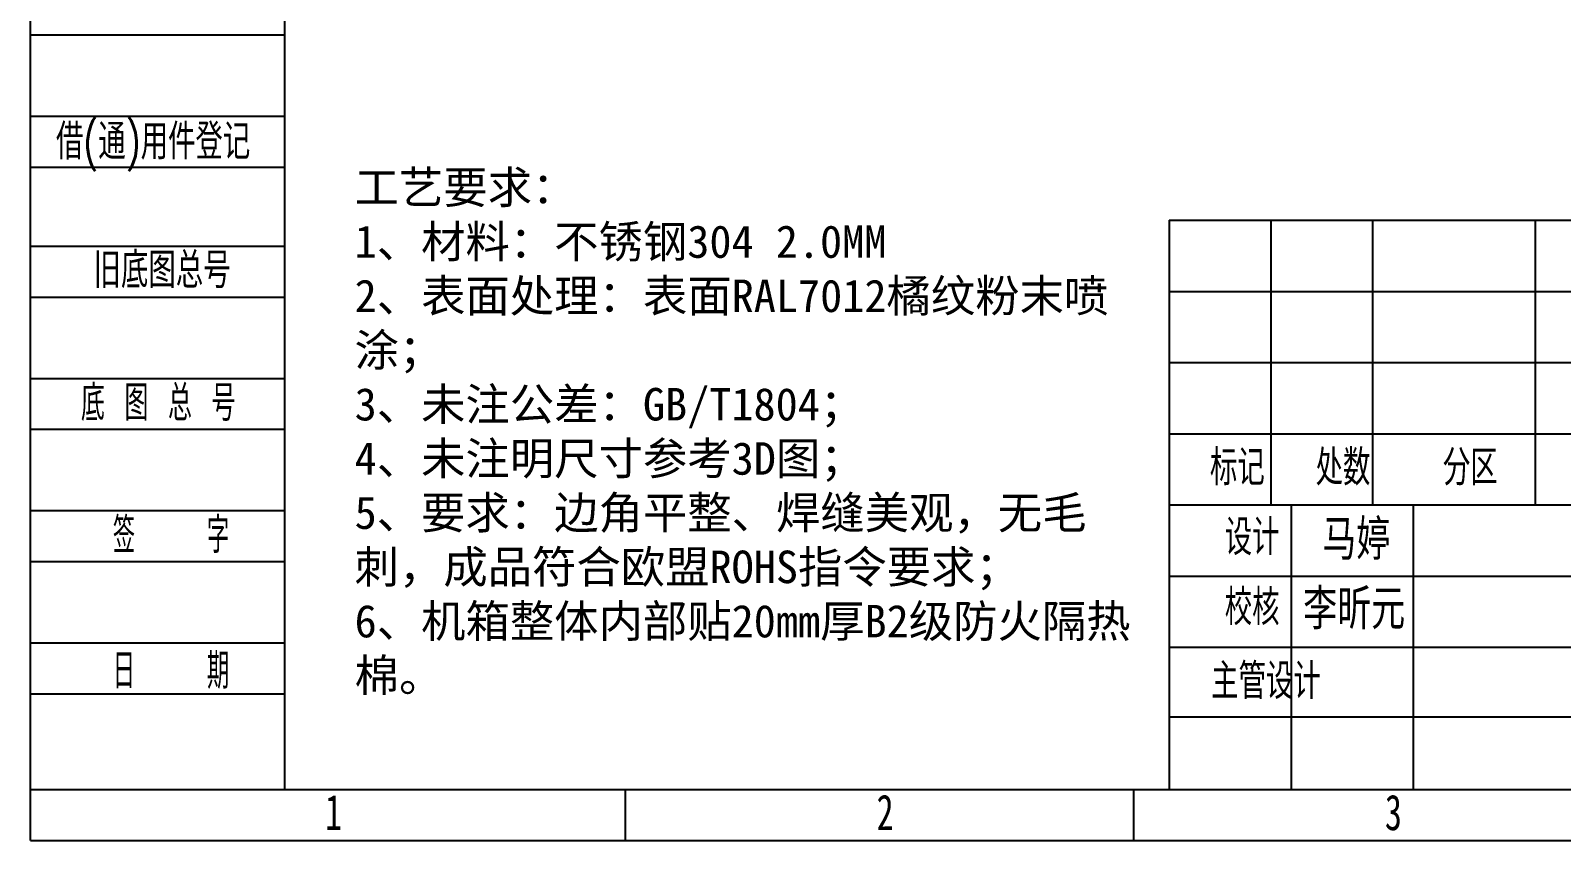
# Model space of a CAD drawing. Header units: millimetres. Extents: x -14348 to 6039, y -1826 to 2921.
# Drawn here: x 2197 to 2874, y 1967 to 2325 of the extents above; entities that cross this region are included whole.
import ezdxf

# ---------------------------------------------------------------- set-up
doc = ezdxf.new("R2010")
doc.units = ezdxf.units.MM
doc.layers.add('图框', color=7, linetype='Continuous')
doc.layers.add('文字层', color=3, linetype='Continuous', lineweight=25)
doc.styles.add('SLDTEXTSTYLE0', font='TXT', dxfattribs={"width": 0.7, "bigfont": 'bigfont'})
doc.styles.add('SLDTEXTSTYLE2', font='TXT', dxfattribs={"width": 0.614286, "bigfont": 'bigfont'})
doc.styles.add('SLDTEXTSTYLE4', font='TXT', dxfattribs={"width": 0.566667, "bigfont": 'bigfont'})
doc.styles.add('SLDTEXTSTYLE5', font='TXT', dxfattribs={"width": 0.7})

msp = doc.modelspace()

# ---------------------------------------------------------------- linework, layer by layer
at = {"layer": '图框'}
for p, q in [((2197.389, 1967.469), (2197.389, 2911.29)), ((2197.389, 2323.517), (2309.748, 2323.517)), ((2197.389, 2287.562), (2309.748, 2287.562)), ((2197.389, 2265.09), (2309.748, 2265.09)), ((2197.389, 2230.076), (2309.748, 2230.076)), ((2197.389, 2207.604), (2309.748, 2207.604)), ((2700.76, 2210.166), (3060.31, 2210.166)), ((2700.76, 2178.705), (3060.31, 2178.705)), ((2197.389, 2171.649), (2309.748, 2171.649)), ((2197.389, 2149.177), (2309.748, 2149.177)), ((2197.389, 2113.222), (2309.748, 2113.222)), ((2197.389, 2090.75), (2309.748, 2090.75)), ((2197.389, 2054.795), (2309.748, 2054.795)), ((2197.389, 2032.323), (2309.748, 2032.323)), ((2197.389, 1989.941), (2309.748, 1989.941)), ((2460.31, 1967.469), (2460.31, 1989.941)), ((2685.029, 1967.469), (2685.029, 1989.941)), ((2197.389, 1967.469), (3532.22, 1967.469))]:
    msp.add_line(p, q, dxfattribs=at)
at = {"layer": '图框', "linetype": 'Continuous', "lineweight": 25}
msp.add_line((2309.748, 1989.941), (2309.748, 2888.818), dxfattribs=at)
at = {"layer": '图框', "lineweight": 25}
for p, q in [((2700.76, 2241.627), (2700.76, 1989.941)), ((2700.76, 2241.627), (3509.748, 2241.627)), ((2745.703, 2241.627), (2745.703, 2115.784)), ((2790.647, 2241.627), (2790.647, 2115.784)), ((2862.557, 2241.627), (2862.557, 2115.784)), ((2700.76, 2147.245), (3060.31, 2147.245)), ((2700.76, 2115.784), (3060.31, 2115.784)), ((2754.692, 2115.784), (2754.692, 1989.941)), ((2808.625, 2115.784), (2808.625, 1989.941)), ((2700.76, 2084.323), (3060.31, 2084.323)), ((2700.76, 2052.863), (3060.31, 2052.863)), ((2700.76, 2022.148), (3060.31, 2022.148)), ((2309.748, 1989.941), (3509.748, 1989.941))]:
    msp.add_line(p, q, dxfattribs=at)

# ---------------------------------------------------------------- texts
at = {"layer": '图框'}
for s, insert, char_height, attachment_point, style in [('借(通)用件登记', (2208.607, 2284.2), 15.7303, 1, 'SLDTEXTSTYLE0'), ('旧底图总号', (2225.227, 2227.352), 15.7303, 1, 'SLDTEXTSTYLE0'), ('底 图 总 号', (2219.623, 2168.663), 15.7303, 1, 'SLDTEXTSTYLE2'), ('标记', (2730.86, 2140.131), 15.7303, 2, 'SLDTEXTSTYLE0'), ('处数', (2777.556, 2140.131), 15.7303, 2, 'SLDTEXTSTYLE0'), ('分区', (2833.832, 2140.131), 15.7303, 2, 'SLDTEXTSTYLE0'), ('签    字', (2259.455, 2110.227), 15.7303, 2, 'SLDTEXTSTYLE4'), ('设计', (2737.375, 2109.304), 15.7303, 2, 'SLDTEXTSTYLE0'), ('{\\fSimSun|b0|i0|c134|p2;马婷}', (2783.412, 2108.911), 15.73034, 2, 'SLDTEXTSTYLE0'), ('校核', (2737.375, 2078.386), 15.7303, 2, 'SLDTEXTSTYLE0'), ('日    期', (2259.455, 2050.227), 15.7303, 2, 'SLDTEXTSTYLE4'), ('主管设计', (2743.484, 2045.668), 15.7303, 2, 'SLDTEXTSTYLE0'), ('1', (2331.296, 1987.721), 15.73, 2, 'SLDTEXTSTYLE5'), ('2', (2575.117, 1987.721), 15.73, 2, 'SLDTEXTSTYLE5'), ('3', (2799.836, 1987.721), 15.73, 2, 'SLDTEXTSTYLE5')]:
    msp.add_mtext(s, dxfattribs=dict(at, insert=insert, char_height=char_height, attachment_point=attachment_point, style=style))
at = {"layer": '图框', "insert": (2782.489, 2078.176), "char_height": 15.73034, "width": 60.7158, "attachment_point": 2, "style": 'SLDTEXTSTYLE0'}
msp.add_mtext('{\\fSimSun|b0|i0|c134|p2;李昕元}', dxfattribs=at)
at = {"layer": '文字层', "insert": (2340.611, 2263.333), "char_height": 14.37788, "attachment_point": 1}
msp.add_mtext_dynamic_manual_height_columns('{\\fSimSun|b0|i0|c134|p2;工艺要求：}\\P1{\\fSimSun|b0|i0|c134|p2;、材料：不锈钢304 2.0MM}\\P2{\\fSimSun|b0|i0|c134|p2;、表面处理：表面RAL7012橘纹粉末喷涂；}\\P3{\\fSimSun|b0|i0|c134|p2;、未注公差：}GB/T1804{\\fSimSun|b0|i0|c134|p2;；}\\P4{\\fSimSun|b0|i0|c134|p2;、未注明尺寸参考}3D{\\fSimSun|b0|i0|c134|p2;图；}\\P5{\\fSimSun|b0|i0|c134|p2;、要求：边角平整、焊缝美观，无毛刺，成品符合欧盟ROHS指令要求；\\P6、机箱整体内部贴20mm厚B2级防火隔热棉。}', width=343.91279, gutter_width=17.5, heights=[0], dxfattribs=at)

doc.saveas('drawing.dxf')
